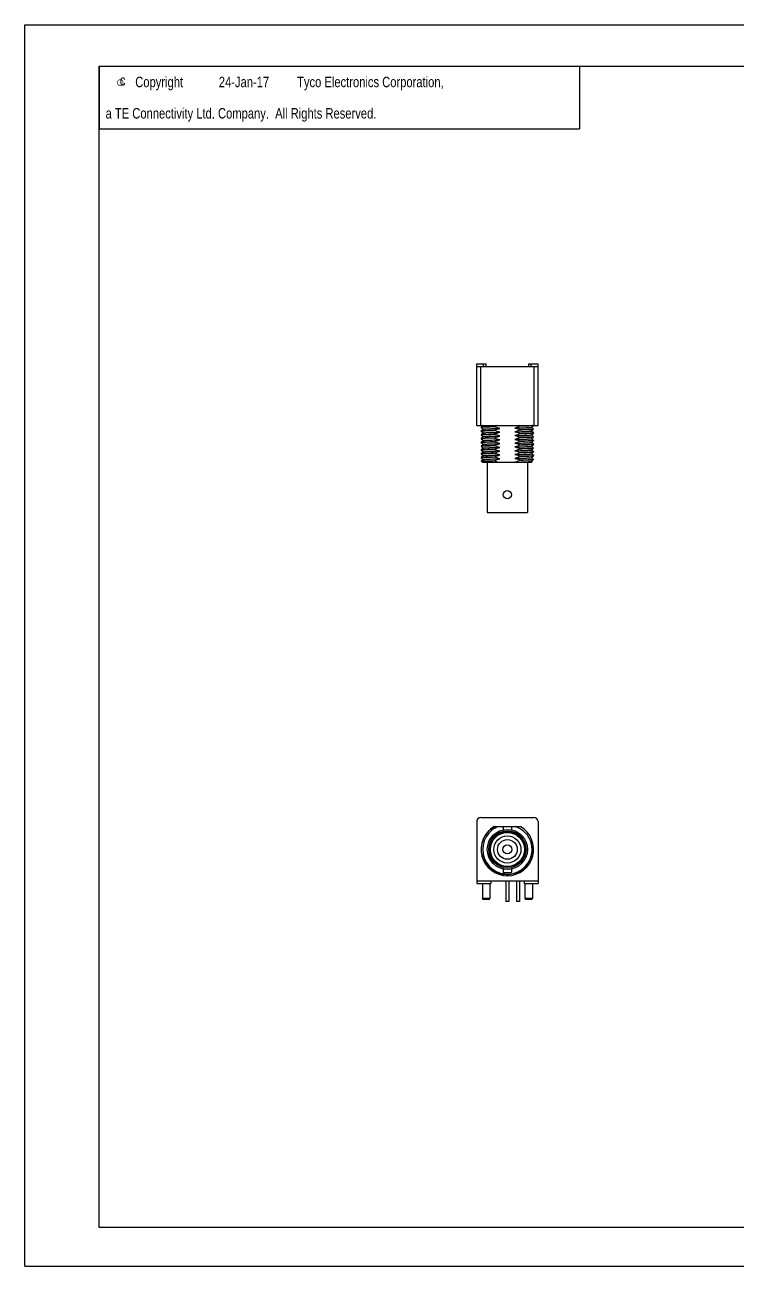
# Model space of a CAD drawing. Extents: x 0 to 420, y 0 to 297.
# Drawn here: x 0 to 170.5, y 0 to 297 of the extents above; entities that cross this region are included whole.
import ezdxf

# ---------------------------------------------------------------- set-up
doc = ezdxf.new("R2010")
doc.units = 0
doc.header["$LTSCALE"] = 23.1
doc.layers.get('0').update_dxf_attribs({"linetype": 'CONTINUOUS'})
doc.layers.add('DTM_AXIS', color=7, linetype='CONTINUOUS')
doc.styles.add('TEXTSTYLE_1', font='gdt', dxfattribs={"width": 0.8})
doc.styles.add('TEXTSTYLE_2', font='txt', dxfattribs={"width": 0.8})

msp = doc.modelspace()

# ---------------------------------------------------------------- linework, layer by layer
at = {"color": 7, "linetype": 'CONTINUOUS'}
for p, q in [((0, 0), (0, 297)), ((0, 297), (420, 297)), ((17.78, 9.23), (17.78, 287.08)), ((17.78, 287.08), (409.21, 287.08)), ((108.15, 201.11), (108.15, 215.86)), ((108.15, 215.86), (110.4, 215.86)), ((108.15, 215.26), (122.85, 215.26)), ((109.15, 201.11), (109.15, 215.26)), ((109.79, 215.26), (109.79, 215.86)), ((110.4, 215.26), (110.4, 215.86)), ((120.6, 215.26), (120.6, 215.86)), ((120.6, 215.86), (122.85, 215.86)), ((121.21, 215.26), (121.21, 215.86)), ((121.85, 215.26), (121.85, 201.11)), ((122.85, 201.11), (122.85, 215.86)), ((108.15, 201.11), (122.85, 201.11)), ((109.69, 201.11), (109.21, 200.73)), ((109.21, 200.72), (109.21, 200.73)), ((109.21, 200.7), (109.21, 200.69)), ((109.21, 200.69), (109.76, 200.26)), ((109.76, 200.26), (109.21, 199.82)), ((109.21, 199.82), (109.21, 199.82)), ((109.21, 199.79), (109.21, 199.79)), ((109.21, 199.79), (109.76, 199.35)), ((109.76, 199.36), (109.21, 198.91)), ((112.35, 200.88), (112.35, 200.85)), ((112.35, 199.97), (112.35, 199.94)), ((112.35, 199.06), (112.35, 199.04)), ((118.65, 201.03), (118.65, 201)), ((118.65, 200.12), (118.65, 200.09)), ((118.65, 199.21), (118.65, 199.19)), ((121.24, 200.71), (121.75, 201.11)), ((121.79, 200.28), (121.24, 200.71)), ((121.24, 199.8), (121.79, 200.24)), ((121.79, 199.37), (121.24, 199.81)), ((121.24, 198.89), (121.79, 199.33)), ((121.79, 200.27), (121.79, 200.28)), ((121.79, 200.25), (121.79, 200.24)), ((121.79, 199.36), (121.79, 199.37)), ((121.79, 199.34), (121.79, 199.33)), ((109.21, 198.91), (109.21, 198.91)), ((109.21, 198.88), (109.21, 198.88)), ((109.21, 198.88), (109.76, 198.44)), ((109.76, 198.45), (109.21, 198.01)), ((109.21, 198), (109.21, 198.01)), ((109.21, 197.98), (109.21, 197.97)), ((109.21, 197.97), (109.76, 197.54)), ((109.76, 197.54), (109.21, 197.1)), ((109.21, 197.1), (109.21, 197.1)), ((109.21, 197.07), (109.21, 197.07)), ((109.21, 197.07), (109.76, 196.63)), ((109.76, 196.63), (109.21, 196.19)), ((109.21, 196.19), (109.21, 196.19)), ((109.21, 196.16), (109.21, 196.16)), ((109.21, 196.16), (109.76, 195.72)), ((112.35, 198.15), (112.35, 198.13)), ((112.35, 197.25), (112.35, 197.22)), ((112.35, 196.34), (112.35, 196.31)), ((118.65, 198.31), (118.65, 198.28)), ((118.65, 197.4), (118.65, 197.37)), ((118.65, 196.49), (118.65, 196.47)), ((121.79, 198.46), (121.24, 198.9)), ((121.24, 197.99), (121.79, 198.43)), ((121.79, 197.55), (121.24, 197.99)), ((121.24, 197.08), (121.79, 197.52)), ((121.79, 196.65), (121.24, 197.08)), ((121.24, 196.17), (121.79, 196.61)), ((121.79, 195.74), (121.24, 196.18)), ((121.79, 198.46), (121.79, 198.46)), ((121.79, 198.43), (121.79, 198.43)), ((121.79, 197.55), (121.79, 197.55)), ((121.79, 197.52), (121.79, 197.52)), ((121.79, 196.64), (121.79, 196.65)), ((121.79, 196.62), (121.79, 196.61)), ((109.76, 195.73), (109.21, 195.29)), ((109.21, 195.28), (109.21, 195.29)), ((109.21, 195.26), (109.21, 195.25)), ((109.21, 195.25), (109.76, 194.81)), ((109.76, 194.82), (109.21, 194.38)), ((109.21, 194.37), (109.21, 194.38)), ((109.21, 194.35), (109.21, 194.34)), ((109.21, 194.34), (109.76, 193.91)), ((109.76, 193.91), (109.21, 193.47)), ((109.21, 193.47), (109.21, 193.47)), ((109.21, 193.44), (109.76, 193)), ((109.21, 193.44), (109.21, 193.44)), ((112.35, 195.43), (112.35, 195.41)), ((112.35, 194.53), (112.35, 194.5)), ((112.35, 193.62), (112.35, 193.59)), ((118.65, 195.58), (118.65, 195.56)), ((118.65, 194.68), (118.65, 194.65)), ((118.65, 193.77), (118.65, 193.74)), ((121.24, 195.26), (121.79, 195.71)), ((121.79, 194.83), (121.24, 195.27)), ((121.24, 194.36), (121.79, 194.8)), ((121.79, 193.93), (121.24, 194.36)), ((121.24, 193.45), (121.79, 193.89)), ((121.79, 193.02), (121.24, 193.46)), ((121.79, 195.74), (121.79, 195.74)), ((121.79, 195.71), (121.79, 195.71)), ((121.79, 194.83), (121.79, 194.83)), ((121.79, 194.8), (121.79, 194.8)), ((121.79, 193.92), (121.79, 193.93)), ((121.79, 193.9), (121.79, 193.89)), ((109.76, 193.01), (109.31, 192.64)), ((109.31, 192.64), (109.59, 192.36)), ((109.31, 192.64), (109.31, 192.64)), ((109.59, 192.36), (121.41, 192.36)), ((117.32, 192.37), (117.31, 192.37)), ((117.31, 192.37), (117.33, 192.37)), ((118.65, 192.86), (118.65, 192.84)), ((121.24, 192.54), (121.79, 192.98)), ((121.44, 192.39), (121.24, 192.55)), ((121.44, 192.39), (121.41, 192.36)), ((121.44, 192.39), (121.44, 192.39)), ((121.79, 193.01), (121.79, 193.02)), ((121.79, 192.99), (121.79, 192.98)), ((109.15, 107.36), (121.85, 107.36)), ((108.15, 106.36), (108.15, 91.56)), ((112.35, 105.16), (114.51, 105.16)), ((116.49, 105.16), (118.65, 105.16)), ((122.85, 106.36), (122.85, 91.56)), ((108.15, 92.16), (122.85, 92.16)), ((111.5, 92.16), (111.5, 91.56)), ((119.5, 92.16), (119.5, 91.56)), ((108.15, 91.56), (111.5, 91.56)), ((119.5, 91.56), (122.85, 91.56)), ((109.72, 87.76), (109.52, 87.96)), ((111.32, 87.96), (109.52, 87.96)), ((111.12, 87.76), (109.72, 87.76)), ((111.12, 87.76), (111.32, 87.96)), ((121.48, 87.96), (119.68, 87.96)), ((119.88, 87.76), (119.68, 87.96)), ((121.28, 87.76), (119.88, 87.76)), ((121.28, 87.76), (121.48, 87.96)), ((409.21, 9.23), (17.78, 9.23)), ((30.48, 9.23), (17.78, 9.23)), ((0, 0), (420, 0))]:
    msp.add_line(p, q, dxfattribs=at)
at = {"color": 2, "linetype": 'CONTINUOUS'}
for p, q in [((17.78, 287.08), (132.78, 287.08)), ((17.78, 287.08), (17.78, 272.08)), ((132.78, 287.08), (132.78, 272.08)), ((17.78, 272.08), (132.78, 272.08))]:
    msp.add_line(p, q, dxfattribs=at)
at = {"color": 7, "linetype": 'CONTINUOUS'}
for centre, radius, start, end in [((117.19, 189.34), 12.51, 109.7743, 112.764), ((114.4, 189.8), 12, 69.2424, 70.4265), ((116.66, 206.78), 12.16, 249.2466, 250.0164), ((117.57, 182.05), 13.52, 112.015, 112.7167), ((124.62, -220.06), 415.19, 91.5074, 91.64), ((117.11, 202.23), 10.61, 243.5733, 246.3184), ((115.93, 201.92), 9.9, 251.8334, 254.8233), ((115.43, 184.11), 8.46, 77.0885, 77.2242), ((109.15, 106.36), 1, 90, 180), ((121.85, 106.36), 1, 0, 90), ((115.5, 99.71), 6.29, 120.0218, 59.9782), ((115.5, 99.71), 5.91, 127.9034, 18.9761), ((116.06, 100.14), 5.96, 122.6393, 134.7203), ((115.34, 99.63), 5.88, 109.8504, 126.1607), ((115.45, 99.65), 6, 310.2349, 310.561)]:
    msp.add_arc(centre, radius, start, end, dxfattribs=at)
for points, knots in [([(109.21, 200.73), (109.21, 200.73), (109.22, 200.73), (109.23, 200.74), (109.26, 200.74), (109.3, 200.75), (109.36, 200.76), (109.46, 200.77), (109.59, 200.78), (109.74, 200.78), (109.91, 200.79), (110.18, 200.81), (110.57, 200.82), (111.1, 200.84), (111.71, 200.86), (112.13, 200.87), (112.35, 200.88)], [0, 0, 0, 0, 0.003194, 0.008271, 0.0153, 0.0243, 0.048227, 0.080011, 0.119531, 0.166646, 0.221169, 0.282877, 0.426853, 0.596229, 0.788355, 1, 1, 1, 1]), ([(112.35, 200.85), (112.13, 200.84), (111.71, 200.83), (111.11, 200.81), (110.59, 200.8), (110.2, 200.78), (109.92, 200.77), (109.75, 200.76), (109.6, 200.75), (109.48, 200.74), (109.38, 200.73), (109.3, 200.72), (109.25, 200.72), (109.22, 200.71), (109.21, 200.71), (109.21, 200.7)], [0, 0, 0, 0, 0.20986, 0.400595, 0.56905, 0.712644, 0.77438, 0.829081, 0.876531, 0.916543, 0.948977, 0.97371, 0.990686, 0.996282, 1, 1, 1, 1]), ([(109.21, 200.7), (109.21, 200.7), (109.21, 200.7), (109.21, 200.7), (109.21, 200.7)], [0, 0, 0, 0, 0.323479, 1, 1, 1, 1]), ([(109.21, 199.82), (109.21, 199.82), (109.22, 199.83), (109.23, 199.83), (109.26, 199.84), (109.3, 199.84), (109.36, 199.85), (109.46, 199.86), (109.59, 199.87), (109.74, 199.88), (109.91, 199.89), (110.18, 199.9), (110.57, 199.91), (111.1, 199.93), (111.71, 199.95), (112.13, 199.96), (112.35, 199.97)], [0, 0, 0, 0, 0.003194, 0.008271, 0.0153, 0.0243, 0.048227, 0.080011, 0.119531, 0.166646, 0.221169, 0.282877, 0.426853, 0.596229, 0.788355, 1, 1, 1, 1]), ([(112.35, 199.94), (112.13, 199.94), (111.71, 199.93), (111.11, 199.91), (110.59, 199.89), (110.2, 199.87), (109.92, 199.86), (109.75, 199.85), (109.6, 199.84), (109.48, 199.83), (109.38, 199.83), (109.3, 199.82), (109.25, 199.81), (109.22, 199.8), (109.21, 199.8), (109.21, 199.8)], [0, 0, 0, 0, 0.20986, 0.400595, 0.56905, 0.712644, 0.77438, 0.829081, 0.876532, 0.916543, 0.948977, 0.97371, 0.990686, 0.996282, 1, 1, 1, 1]), ([(109.21, 199.8), (109.21, 199.8), (109.21, 199.8), (109.21, 199.79), (109.21, 199.79)], [0, 0, 0, 0, 0.323477, 1, 1, 1, 1]), ([(109.21, 198.91), (109.21, 198.92), (109.22, 198.92), (109.23, 198.92), (109.26, 198.93), (109.3, 198.94), (109.36, 198.94), (109.46, 198.95), (109.59, 198.96), (109.74, 198.97), (109.91, 198.98), (110.18, 198.99), (110.57, 199.01), (111.1, 199.03), (111.71, 199.04), (112.13, 199.06), (112.35, 199.06)], [0, 0, 0, 0, 0.003194, 0.008271, 0.0153, 0.0243, 0.048227, 0.080011, 0.119531, 0.166646, 0.221169, 0.282877, 0.426853, 0.596229, 0.788355, 1, 1, 1, 1]), ([(109.76, 200.26), (109.76, 200.27), (109.78, 200.27), (109.79, 200.27), (109.82, 200.28), (109.88, 200.29), (109.96, 200.3), (110.09, 200.31), (110.25, 200.32), (110.44, 200.33), (110.66, 200.34), (110.91, 200.35), (111.18, 200.36), (111.6, 200.38), (112.17, 200.4), (112.91, 200.42), (113.43, 200.43), (113.69, 200.44)], [0, 0, 0, 0, 0.003137, 0.008251, 0.01541, 0.024631, 0.049246, 0.081993, 0.122706, 0.17115, 0.227056, 0.290094, 0.359909, 0.436092, 0.60577, 0.795202, 1, 1, 1, 1]), ([(109.76, 199.36), (109.76, 199.36), (109.78, 199.36), (109.79, 199.37), (109.82, 199.37), (109.88, 199.38), (109.96, 199.39), (110.09, 199.4), (110.25, 199.41), (110.44, 199.42), (110.66, 199.43), (110.91, 199.44), (111.18, 199.46), (111.6, 199.47), (112.17, 199.49), (112.91, 199.51), (113.43, 199.52), (113.69, 199.53)], [0, 0, 0, 0, 0.003137, 0.008251, 0.01541, 0.024631, 0.049246, 0.081993, 0.122706, 0.17115, 0.227055, 0.290094, 0.359909, 0.436092, 0.60577, 0.795202, 1, 1, 1, 1]), ([(110.19, 198.97), (110.5, 198.98), (111.23, 199.01), (111.95, 199.03), (112.35, 199.04)], [0, 0, 0, 0, 0.442062, 1, 1, 1, 1]), ([(117.31, 200.53), (117.57, 200.54), (118.09, 200.55), (118.83, 200.57), (119.4, 200.59), (119.82, 200.61), (120.09, 200.62), (120.34, 200.63), (120.56, 200.64), (120.75, 200.65), (120.91, 200.66), (121.04, 200.67), (121.12, 200.68), (121.18, 200.69), (121.21, 200.7), (121.22, 200.7), (121.24, 200.7), (121.24, 200.71)], [0, 0, 0, 0, 0.204797, 0.394231, 0.563908, 0.640091, 0.709906, 0.772945, 0.82885, 0.877294, 0.918007, 0.950754, 0.975369, 0.984591, 0.991749, 0.996862, 1, 1, 1, 1]), ([(117.31, 199.62), (117.57, 199.63), (118.09, 199.65), (118.83, 199.67), (119.4, 199.69), (119.82, 199.7), (120.09, 199.71), (120.34, 199.72), (120.56, 199.73), (120.75, 199.74), (120.91, 199.75), (121.04, 199.77), (121.12, 199.78), (121.18, 199.78), (121.21, 199.79), (121.22, 199.79), (121.24, 199.8), (121.24, 199.8)], [0, 0, 0, 0, 0.204798, 0.39423, 0.563908, 0.640091, 0.709906, 0.772944, 0.82885, 0.877294, 0.918007, 0.950754, 0.975369, 0.98459, 0.991749, 0.996863, 1, 1, 1, 1]), ([(118.65, 201.03), (119.13, 201.04), (119.81, 201.06), (120.65, 201.09), (121, 201.1), (121.16, 201.11)], [0, 0, 0, 0, 0.579865, 0.812547, 1, 1, 1, 1]), ([(121.55, 201.11), (121.49, 201.11), (121.34, 201.1), (120.98, 201.08), (120.4, 201.05), (119.58, 201.03), (118.98, 201.01), (118.65, 201)], [0, 0, 0, 0, 0.066894, 0.152347, 0.375614, 0.661658, 1, 1, 1, 1]), ([(118.65, 200.12), (118.87, 200.13), (119.29, 200.14), (119.89, 200.16), (120.41, 200.17), (120.8, 200.19), (121.08, 200.2), (121.25, 200.21), (121.4, 200.22), (121.52, 200.23), (121.62, 200.24), (121.7, 200.25), (121.75, 200.25), (121.78, 200.26), (121.79, 200.26), (121.79, 200.27)], [0, 0, 0, 0, 0.20986, 0.400595, 0.569051, 0.712645, 0.774381, 0.829082, 0.876532, 0.916544, 0.948978, 0.97371, 0.990686, 0.996282, 1, 1, 1, 1]), ([(121.79, 200.24), (121.79, 200.24), (121.78, 200.24), (121.77, 200.23), (121.74, 200.23), (121.7, 200.22), (121.64, 200.21), (121.54, 200.2), (121.41, 200.19), (121.26, 200.19), (121.09, 200.18), (120.82, 200.16), (120.43, 200.15), (119.9, 200.13), (119.29, 200.11), (118.87, 200.1), (118.65, 200.09)], [0, 0, 0, 0, 0.003194, 0.008271, 0.0153, 0.0243, 0.048227, 0.080011, 0.119531, 0.166646, 0.221169, 0.282877, 0.426853, 0.596229, 0.788355, 1, 1, 1, 1]), ([(118.65, 199.21), (118.87, 199.22), (119.29, 199.23), (119.89, 199.25), (120.41, 199.27), (120.8, 199.28), (121.08, 199.29), (121.25, 199.3), (121.4, 199.31), (121.52, 199.32), (121.62, 199.33), (121.7, 199.34), (121.75, 199.35), (121.78, 199.35), (121.79, 199.36), (121.79, 199.36)], [0, 0, 0, 0, 0.20986, 0.400594, 0.569049, 0.712643, 0.774379, 0.82908, 0.876531, 0.916542, 0.948977, 0.97371, 0.990685, 0.996282, 1, 1, 1, 1]), ([(121.79, 199.33), (121.79, 199.33), (121.78, 199.33), (121.77, 199.32), (121.74, 199.32), (121.7, 199.31), (121.64, 199.31), (121.54, 199.3), (121.41, 199.29), (121.26, 199.28), (121.09, 199.27), (120.82, 199.26), (120.43, 199.24), (119.9, 199.22), (119.29, 199.2), (118.87, 199.19), (118.65, 199.19)], [0, 0, 0, 0, 0.003194, 0.008271, 0.0153, 0.0243, 0.048227, 0.080011, 0.119531, 0.166646, 0.221169, 0.282877, 0.426853, 0.596229, 0.788355, 1, 1, 1, 1]), ([(121.79, 200.27), (121.79, 200.27), (121.79, 200.27), (121.79, 200.27), (121.79, 200.27)], [0, 0, 0, 0, 0.323473, 1, 1, 1, 1]), ([(121.79, 199.36), (121.79, 199.36), (121.79, 199.36), (121.79, 199.36), (121.79, 199.36)], [0, 0, 0, 0, 0.323484, 1, 1, 1, 1]), ([(109.22, 198.89), (109.21, 198.89), (109.21, 198.89), (109.21, 198.89), (109.21, 198.88)], [0, 0, 0, 0, 0.640691, 1, 1, 1, 1]), ([(112.35, 198.13), (112.13, 198.12), (111.71, 198.11), (111.11, 198.09), (110.59, 198.08), (110.2, 198.06), (109.92, 198.05), (109.75, 198.04), (109.6, 198.03), (109.48, 198.02), (109.38, 198.01), (109.3, 198), (109.25, 198), (109.22, 197.99), (109.21, 197.99), (109.21, 197.98)], [0, 0, 0, 0, 0.20986, 0.400595, 0.56905, 0.712644, 0.77438, 0.829081, 0.876532, 0.916543, 0.948977, 0.97371, 0.990686, 0.996282, 1, 1, 1, 1]), ([(109.21, 198.01), (109.21, 198.01), (109.22, 198.01), (109.24, 198.02), (109.26, 198.02), (109.31, 198.03), (109.38, 198.04), (109.49, 198.05), (109.63, 198.06), (109.79, 198.07), (109.98, 198.08), (110.11, 198.08), (110.19, 198.08)], [0, 0, 0, 0, 0.010959, 0.028657, 0.053328, 0.08503, 0.169522, 0.281957, 0.421887, 0.588787, 0.781846, 1, 1, 1, 1]), ([(109.21, 197.98), (109.21, 197.98), (109.21, 197.98), (109.21, 197.98), (109.21, 197.98)], [0, 0, 0, 0, 0.323476, 1, 1, 1, 1]), ([(109.21, 197.1), (109.21, 197.1), (109.22, 197.11), (109.23, 197.11), (109.26, 197.11), (109.3, 197.12), (109.36, 197.13), (109.46, 197.14), (109.59, 197.15), (109.74, 197.16), (109.91, 197.16), (110.18, 197.18), (110.57, 197.19), (111.1, 197.21), (111.71, 197.23), (112.13, 197.24), (112.35, 197.25)], [0, 0, 0, 0, 0.003194, 0.008271, 0.0153, 0.0243, 0.048227, 0.080011, 0.119531, 0.166646, 0.221169, 0.282877, 0.426853, 0.596229, 0.788355, 1, 1, 1, 1]), ([(112.35, 197.22), (112.13, 197.22), (111.71, 197.2), (111.11, 197.19), (110.59, 197.17), (110.2, 197.15), (109.92, 197.14), (109.75, 197.13), (109.6, 197.12), (109.48, 197.11), (109.38, 197.1), (109.3, 197.1), (109.25, 197.09), (109.22, 197.08), (109.21, 197.08), (109.21, 197.08)], [0, 0, 0, 0, 0.20986, 0.400594, 0.569049, 0.712643, 0.774379, 0.82908, 0.87653, 0.916542, 0.948976, 0.97371, 0.990685, 0.996282, 1, 1, 1, 1]), ([(109.21, 197.08), (109.21, 197.08), (109.21, 197.07), (109.21, 197.07), (109.21, 197.07)], [0, 0, 0, 0, 0.323484, 1, 1, 1, 1]), ([(109.21, 196.19), (109.21, 196.2), (109.22, 196.2), (109.23, 196.2), (109.26, 196.21), (109.3, 196.21), (109.36, 196.22), (109.46, 196.23), (109.59, 196.24), (109.74, 196.25), (109.91, 196.26), (110.18, 196.27), (110.57, 196.29), (111.1, 196.3), (111.71, 196.32), (112.13, 196.33), (112.35, 196.34)], [0, 0, 0, 0, 0.003194, 0.008271, 0.0153, 0.0243, 0.048227, 0.080011, 0.119531, 0.166646, 0.221169, 0.282877, 0.426853, 0.596229, 0.788355, 1, 1, 1, 1]), ([(112.35, 196.31), (112.13, 196.31), (111.71, 196.3), (111.11, 196.28), (110.59, 196.26), (110.2, 196.25), (109.92, 196.23), (109.75, 196.22), (109.6, 196.22), (109.48, 196.21), (109.38, 196.2), (109.3, 196.19), (109.25, 196.18), (109.22, 196.17), (109.21, 196.17), (109.21, 196.17)], [0, 0, 0, 0, 0.20986, 0.400595, 0.56905, 0.712644, 0.77438, 0.829081, 0.876531, 0.916543, 0.948977, 0.97371, 0.990686, 0.996282, 1, 1, 1, 1]), ([(109.21, 196.17), (109.21, 196.17), (109.21, 196.17), (109.21, 196.16), (109.21, 196.16)], [0, 0, 0, 0, 0.323479, 1, 1, 1, 1]), ([(110.19, 198.97), (110.06, 198.96), (109.88, 198.95), (109.65, 198.94), (109.52, 198.93), (109.4, 198.92), (109.32, 198.91), (109.26, 198.9), (109.23, 198.9), (109.22, 198.89)], [0, 0, 0, 0, 0.396074, 0.559069, 0.69765, 0.811348, 0.899749, 0.962619, 1, 1, 1, 1]), ([(109.76, 198.45), (109.76, 198.45), (109.77, 198.45), (109.79, 198.46), (109.81, 198.46), (109.85, 198.47), (109.92, 198.48), (110.02, 198.49), (110.15, 198.5), (110.29, 198.51), (110.47, 198.52), (110.59, 198.52), (110.65, 198.53)], [0, 0, 0, 0, 0.011623, 0.029859, 0.054978, 0.087044, 0.171999, 0.284548, 0.424273, 0.590635, 0.782891, 1, 1, 1, 1]), ([(109.76, 197.54), (109.76, 197.54), (109.78, 197.55), (109.79, 197.55), (109.82, 197.56), (109.88, 197.57), (109.96, 197.58), (110.09, 197.59), (110.25, 197.6), (110.44, 197.61), (110.66, 197.62), (110.91, 197.63), (111.18, 197.64), (111.6, 197.66), (112.17, 197.67), (112.91, 197.7), (113.43, 197.71), (113.69, 197.72)], [0, 0, 0, 0, 0.003137, 0.00825, 0.015408, 0.024631, 0.049245, 0.081993, 0.122705, 0.171149, 0.227055, 0.290094, 0.359909, 0.436092, 0.605769, 0.795203, 1, 1, 1, 1]), ([(109.76, 196.63), (109.76, 196.64), (109.78, 196.64), (109.79, 196.65), (109.82, 196.65), (109.88, 196.66), (109.96, 196.67), (110.09, 196.68), (110.25, 196.69), (110.44, 196.7), (110.66, 196.71), (110.91, 196.72), (111.18, 196.73), (111.6, 196.75), (112.17, 196.77), (112.91, 196.79), (113.43, 196.8), (113.69, 196.81)], [0, 0, 0, 0, 0.003137, 0.00825, 0.015408, 0.024631, 0.049245, 0.081993, 0.122705, 0.171149, 0.227055, 0.290094, 0.359909, 0.436092, 0.605769, 0.795203, 1, 1, 1, 1]), ([(112.35, 198.15), (111.95, 198.14), (111.23, 198.12), (110.5, 198.1), (110.19, 198.08)], [0, 0, 0, 0, 0.557938, 1, 1, 1, 1]), ([(110.65, 198.53), (110.85, 198.53), (111.29, 198.55), (112.3, 198.59), (113.12, 198.61), (113.69, 198.62)], [0, 0, 0, 0, 0.195841, 0.432562, 1, 1, 1, 1]), ([(117.31, 198.72), (117.57, 198.72), (118.09, 198.74), (118.83, 198.76), (119.4, 198.78), (119.82, 198.79), (120.09, 198.8), (120.34, 198.82), (120.56, 198.83), (120.75, 198.84), (120.91, 198.85), (121.04, 198.86), (121.12, 198.87), (121.18, 198.88), (121.21, 198.88), (121.22, 198.89), (121.24, 198.89), (121.24, 198.89)], [0, 0, 0, 0, 0.204798, 0.39423, 0.563908, 0.640091, 0.709906, 0.772945, 0.82885, 0.877294, 0.918007, 0.950754, 0.975369, 0.98459, 0.991749, 0.996863, 1, 1, 1, 1]), ([(117.31, 197.81), (117.57, 197.82), (118.09, 197.83), (118.83, 197.85), (119.4, 197.87), (119.82, 197.89), (120.09, 197.9), (120.34, 197.91), (120.56, 197.92), (120.75, 197.93), (120.91, 197.94), (121.04, 197.95), (121.12, 197.96), (121.18, 197.97), (121.21, 197.97), (121.22, 197.98), (121.24, 197.98), (121.24, 197.99)], [0, 0, 0, 0, 0.204797, 0.394231, 0.563908, 0.640091, 0.709906, 0.772945, 0.82885, 0.877294, 0.918007, 0.950754, 0.975369, 0.984591, 0.991749, 0.996862, 1, 1, 1, 1]), ([(117.31, 196.9), (117.57, 196.91), (118.09, 196.92), (118.83, 196.95), (119.4, 196.96), (119.82, 196.98), (120.09, 196.99), (120.34, 197), (120.56, 197.01), (120.75, 197.02), (120.91, 197.03), (121.04, 197.04), (121.12, 197.05), (121.18, 197.06), (121.21, 197.07), (121.22, 197.07), (121.24, 197.08), (121.24, 197.08)], [0, 0, 0, 0, 0.204797, 0.394231, 0.563908, 0.640091, 0.709906, 0.772945, 0.828851, 0.877295, 0.918007, 0.950755, 0.975369, 0.984592, 0.99175, 0.996863, 1, 1, 1, 1]), ([(117.31, 196), (117.57, 196), (118.09, 196.02), (118.83, 196.04), (119.4, 196.06), (119.82, 196.07), (120.09, 196.08), (120.34, 196.09), (120.56, 196.1), (120.75, 196.12), (120.91, 196.13), (121.04, 196.14), (121.12, 196.15), (121.18, 196.15), (121.21, 196.16), (121.22, 196.16), (121.24, 196.17), (121.24, 196.17)], [0, 0, 0, 0, 0.204797, 0.394231, 0.563908, 0.640091, 0.709906, 0.772945, 0.828851, 0.877295, 0.918007, 0.950755, 0.975369, 0.984592, 0.99175, 0.996863, 1, 1, 1, 1]), ([(118.65, 198.31), (118.87, 198.31), (119.29, 198.32), (119.89, 198.34), (120.41, 198.36), (120.8, 198.37), (121.08, 198.39), (121.25, 198.4), (121.4, 198.4), (121.52, 198.41), (121.62, 198.42), (121.7, 198.43), (121.75, 198.44), (121.78, 198.45), (121.79, 198.45), (121.79, 198.45)], [0, 0, 0, 0, 0.20986, 0.400595, 0.56905, 0.712644, 0.77438, 0.829081, 0.876532, 0.916543, 0.948977, 0.97371, 0.990686, 0.996282, 1, 1, 1, 1]), ([(121.79, 198.43), (121.79, 198.43), (121.78, 198.42), (121.77, 198.42), (121.74, 198.41), (121.7, 198.41), (121.64, 198.4), (121.54, 198.39), (121.41, 198.38), (121.26, 198.37), (121.09, 198.36), (120.82, 198.35), (120.43, 198.33), (119.9, 198.32), (119.29, 198.3), (118.87, 198.29), (118.65, 198.28)], [0, 0, 0, 0, 0.003195, 0.008271, 0.0153, 0.0243, 0.048227, 0.080011, 0.119531, 0.166647, 0.221168, 0.282877, 0.426853, 0.596228, 0.788356, 1, 1, 1, 1]), ([(118.65, 197.4), (118.87, 197.4), (119.29, 197.42), (119.89, 197.43), (120.42, 197.45), (120.81, 197.47), (121.08, 197.48), (121.25, 197.49), (121.4, 197.5), (121.53, 197.51), (121.63, 197.52), (121.7, 197.52), (121.75, 197.53), (121.78, 197.54), (121.79, 197.54), (121.79, 197.54)], [0, 0, 0, 0, 0.210451, 0.401649, 0.57041, 0.714131, 0.775858, 0.8305, 0.87784, 0.917689, 0.949907, 0.974374, 0.991034, 0.996457, 1, 1, 1, 1]), ([(121.79, 197.52), (121.79, 197.52), (121.78, 197.51), (121.77, 197.51), (121.74, 197.51), (121.7, 197.5), (121.64, 197.49), (121.54, 197.48), (121.41, 197.47), (121.26, 197.46), (121.09, 197.46), (120.82, 197.44), (120.43, 197.43), (119.9, 197.41), (119.29, 197.39), (118.87, 197.38), (118.65, 197.37)], [0, 0, 0, 0, 0.003194, 0.008271, 0.0153, 0.0243, 0.048227, 0.080011, 0.119531, 0.166646, 0.221169, 0.282877, 0.426853, 0.596229, 0.788355, 1, 1, 1, 1]), ([(118.65, 196.49), (118.87, 196.5), (119.29, 196.51), (119.89, 196.53), (120.41, 196.54), (120.8, 196.56), (121.08, 196.57), (121.25, 196.58), (121.4, 196.59), (121.52, 196.6), (121.62, 196.61), (121.7, 196.62), (121.75, 196.62), (121.78, 196.63), (121.79, 196.63), (121.79, 196.64)], [0, 0, 0, 0, 0.20986, 0.400595, 0.56905, 0.712644, 0.77438, 0.829081, 0.876532, 0.916543, 0.948977, 0.97371, 0.990686, 0.996282, 1, 1, 1, 1]), ([(121.79, 196.61), (121.79, 196.61), (121.78, 196.61), (121.77, 196.6), (121.74, 196.6), (121.7, 196.59), (121.64, 196.58), (121.54, 196.58), (121.41, 196.57), (121.26, 196.56), (121.09, 196.55), (120.82, 196.54), (120.43, 196.52), (119.9, 196.5), (119.29, 196.48), (118.87, 196.47), (118.65, 196.47)], [0, 0, 0, 0, 0.003194, 0.008271, 0.0153, 0.0243, 0.048227, 0.080011, 0.119531, 0.166646, 0.221169, 0.282877, 0.426853, 0.596229, 0.788355, 1, 1, 1, 1]), ([(121.79, 198.45), (121.79, 198.45), (121.79, 198.45), (121.79, 198.46), (121.79, 198.46)], [0, 0, 0, 0, 0.323478, 1, 1, 1, 1]), ([(121.79, 197.55), (121.79, 197.55), (121.79, 197.55), (121.79, 197.55), (121.79, 197.55)], [0, 0, 0, 0, 0.314459, 1, 1, 1, 1]), ([(121.79, 196.64), (121.79, 196.64), (121.79, 196.64), (121.79, 196.64), (121.79, 196.64)], [0, 0, 0, 0, 0.323477, 1, 1, 1, 1]), ([(109.21, 195.29), (109.21, 195.29), (109.22, 195.29), (109.23, 195.3), (109.26, 195.3), (109.3, 195.31), (109.36, 195.31), (109.46, 195.32), (109.59, 195.33), (109.74, 195.34), (109.91, 195.35), (110.18, 195.36), (110.57, 195.38), (111.1, 195.4), (111.71, 195.42), (112.13, 195.43), (112.35, 195.43)], [0, 0, 0, 0, 0.003194, 0.008271, 0.0153, 0.0243, 0.048227, 0.080011, 0.119531, 0.166646, 0.221169, 0.282877, 0.426853, 0.596229, 0.788355, 1, 1, 1, 1]), ([(112.35, 195.41), (112.13, 195.4), (111.71, 195.39), (111.11, 195.37), (110.59, 195.35), (110.2, 195.34), (109.92, 195.33), (109.75, 195.32), (109.6, 195.31), (109.48, 195.3), (109.38, 195.29), (109.3, 195.28), (109.25, 195.27), (109.22, 195.27), (109.21, 195.26), (109.21, 195.26)], [0, 0, 0, 0, 0.20986, 0.400594, 0.569049, 0.712643, 0.774379, 0.82908, 0.876531, 0.916543, 0.948977, 0.97371, 0.990685, 0.996282, 1, 1, 1, 1]), ([(109.21, 195.26), (109.21, 195.26), (109.21, 195.26), (109.21, 195.26), (109.21, 195.26)], [0, 0, 0, 0, 0.323484, 1, 1, 1, 1]), ([(109.21, 194.38), (109.21, 194.38), (109.22, 194.38), (109.23, 194.39), (109.26, 194.39), (109.3, 194.4), (109.36, 194.41), (109.46, 194.42), (109.59, 194.43), (109.74, 194.43), (109.91, 194.44), (110.18, 194.46), (110.57, 194.47), (111.1, 194.49), (111.71, 194.51), (112.13, 194.52), (112.35, 194.53)], [0, 0, 0, 0, 0.003194, 0.008271, 0.0153, 0.0243, 0.048227, 0.080011, 0.119531, 0.166646, 0.221168, 0.282876, 0.426853, 0.596229, 0.788355, 1, 1, 1, 1]), ([(112.35, 194.5), (112.13, 194.49), (111.71, 194.48), (111.11, 194.46), (110.59, 194.45), (110.2, 194.43), (109.92, 194.42), (109.75, 194.41), (109.6, 194.4), (109.48, 194.39), (109.38, 194.38), (109.3, 194.37), (109.25, 194.37), (109.22, 194.36), (109.21, 194.36), (109.21, 194.35)], [0, 0, 0, 0, 0.209861, 0.400596, 0.569051, 0.712645, 0.774381, 0.829082, 0.876532, 0.916544, 0.948978, 0.973711, 0.990686, 0.996282, 1, 1, 1, 1]), ([(109.21, 194.35), (109.21, 194.35), (109.21, 194.35), (109.21, 194.35), (109.21, 194.35)], [0, 0, 0, 0, 0.323472, 1, 1, 1, 1]), ([(109.21, 193.47), (109.21, 193.47), (109.22, 193.48), (109.23, 193.48), (109.26, 193.49), (109.3, 193.49), (109.36, 193.5), (109.46, 193.51), (109.59, 193.52), (109.74, 193.53), (109.91, 193.54), (110.18, 193.55), (110.57, 193.56), (111.1, 193.58), (111.71, 193.6), (112.13, 193.61), (112.35, 193.62)], [0, 0, 0, 0, 0.003194, 0.008271, 0.0153, 0.0243, 0.048227, 0.080011, 0.119531, 0.166646, 0.221169, 0.282877, 0.426853, 0.596229, 0.788355, 1, 1, 1, 1]), ([(112.35, 193.59), (112.13, 193.59), (111.71, 193.58), (111.11, 193.56), (110.59, 193.54), (110.2, 193.52), (109.92, 193.51), (109.75, 193.5), (109.6, 193.49), (109.48, 193.48), (109.38, 193.48), (109.3, 193.47), (109.25, 193.46), (109.22, 193.45), (109.21, 193.45), (109.21, 193.45)], [0, 0, 0, 0, 0.20986, 0.400595, 0.56905, 0.712644, 0.77438, 0.829081, 0.876531, 0.916543, 0.948977, 0.97371, 0.990686, 0.996282, 1, 1, 1, 1]), ([(109.21, 193.45), (109.21, 193.45), (109.21, 193.45), (109.21, 193.44), (109.21, 193.44)], [0, 0, 0, 0, 0.323479, 1, 1, 1, 1]), ([(109.76, 195.73), (109.76, 195.73), (109.78, 195.73), (109.79, 195.74), (109.82, 195.74), (109.88, 195.75), (109.96, 195.76), (110.09, 195.77), (110.25, 195.78), (110.44, 195.79), (110.66, 195.8), (110.91, 195.82), (111.18, 195.83), (111.6, 195.84), (112.17, 195.86), (112.91, 195.88), (113.43, 195.9), (113.69, 195.9)], [0, 0, 0, 0, 0.003137, 0.00825, 0.015408, 0.024631, 0.049245, 0.081993, 0.122705, 0.171149, 0.227055, 0.290094, 0.359909, 0.436092, 0.605769, 0.795203, 1, 1, 1, 1]), ([(109.76, 194.82), (109.76, 194.82), (109.77, 194.83), (109.79, 194.83), (109.81, 194.83), (109.85, 194.84), (109.91, 194.85), (110.01, 194.86), (110.13, 194.87), (110.27, 194.88), (110.43, 194.89), (110.69, 194.9), (111.06, 194.91), (111.56, 194.93), (112.13, 194.95), (112.53, 194.96), (112.73, 194.97)], [0, 0, 0, 0, 0.003369, 0.008607, 0.01579, 0.02494, 0.049155, 0.081197, 0.120959, 0.168282, 0.222972, 0.284808, 0.428855, 0.598006, 0.789475, 1, 1, 1, 1]), ([(109.76, 193.91), (109.76, 193.92), (109.78, 193.92), (109.79, 193.92), (109.82, 193.93), (109.88, 193.94), (109.96, 193.95), (110.09, 193.96), (110.25, 193.97), (110.44, 193.98), (110.66, 193.99), (110.91, 194), (111.18, 194.01), (111.6, 194.03), (112.17, 194.05), (112.91, 194.07), (113.43, 194.08), (113.69, 194.09)], [0, 0, 0, 0, 0.003137, 0.008251, 0.01541, 0.024631, 0.049246, 0.081993, 0.122706, 0.17115, 0.227056, 0.290094, 0.359909, 0.436092, 0.60577, 0.795202, 1, 1, 1, 1]), ([(109.76, 193.01), (109.76, 193.01), (109.78, 193.01), (109.79, 193.02), (109.82, 193.02), (109.88, 193.03), (109.96, 193.04), (110.09, 193.05), (110.25, 193.06), (110.44, 193.07), (110.66, 193.08), (110.91, 193.09), (111.18, 193.11), (111.6, 193.12), (112.17, 193.14), (112.91, 193.16), (113.43, 193.17), (113.69, 193.18)], [0, 0, 0, 0, 0.003137, 0.008251, 0.01541, 0.024631, 0.049246, 0.081993, 0.122706, 0.17115, 0.227056, 0.290094, 0.359909, 0.436092, 0.60577, 0.795202, 1, 1, 1, 1]), ([(117.31, 195.09), (117.57, 195.1), (118.09, 195.11), (118.83, 195.13), (119.4, 195.15), (119.82, 195.16), (120.09, 195.18), (120.34, 195.19), (120.56, 195.2), (120.75, 195.21), (120.91, 195.22), (121.04, 195.23), (121.12, 195.24), (121.18, 195.25), (121.21, 195.25), (121.22, 195.26), (121.24, 195.26), (121.24, 195.26)], [0, 0, 0, 0, 0.204797, 0.394231, 0.563908, 0.640091, 0.709906, 0.772945, 0.828851, 0.877295, 0.918007, 0.950755, 0.975369, 0.984592, 0.99175, 0.996863, 1, 1, 1, 1]), ([(117.31, 194.18), (117.57, 194.19), (118.09, 194.2), (118.83, 194.22), (119.4, 194.24), (119.82, 194.26), (120.09, 194.27), (120.34, 194.28), (120.56, 194.29), (120.75, 194.3), (120.91, 194.31), (121.04, 194.32), (121.12, 194.33), (121.18, 194.34), (121.21, 194.35), (121.22, 194.35), (121.24, 194.35), (121.24, 194.36)], [0, 0, 0, 0, 0.204799, 0.39423, 0.563908, 0.640091, 0.709906, 0.772945, 0.82885, 0.877294, 0.918007, 0.950754, 0.975369, 0.98459, 0.991749, 0.996863, 1, 1, 1, 1]), ([(117.31, 193.27), (117.57, 193.28), (118.09, 193.3), (118.83, 193.32), (119.4, 193.34), (119.82, 193.35), (120.09, 193.36), (120.34, 193.37), (120.56, 193.38), (120.75, 193.39), (120.91, 193.4), (121.04, 193.42), (121.12, 193.43), (121.18, 193.43), (121.21, 193.44), (121.22, 193.44), (121.24, 193.45), (121.24, 193.45)], [0, 0, 0, 0, 0.204798, 0.39423, 0.563908, 0.640091, 0.709906, 0.772944, 0.82885, 0.877294, 0.918007, 0.950754, 0.975369, 0.98459, 0.991749, 0.996863, 1, 1, 1, 1]), ([(118.65, 195.58), (118.87, 195.59), (119.29, 195.6), (119.89, 195.62), (120.41, 195.64), (120.8, 195.65), (121.08, 195.67), (121.25, 195.67), (121.4, 195.68), (121.52, 195.69), (121.62, 195.7), (121.7, 195.71), (121.75, 195.72), (121.78, 195.72), (121.79, 195.73), (121.79, 195.73)], [0, 0, 0, 0, 0.20986, 0.400595, 0.56905, 0.712644, 0.77438, 0.829081, 0.876531, 0.916543, 0.948977, 0.97371, 0.990686, 0.996282, 1, 1, 1, 1]), ([(121.79, 195.71), (121.79, 195.7), (121.78, 195.7), (121.77, 195.7), (121.74, 195.69), (121.7, 195.68), (121.64, 195.68), (121.54, 195.67), (121.41, 195.66), (121.26, 195.65), (121.09, 195.64), (120.82, 195.63), (120.43, 195.61), (119.9, 195.59), (119.29, 195.58), (118.87, 195.56), (118.65, 195.56)], [0, 0, 0, 0, 0.003194, 0.008271, 0.0153, 0.0243, 0.048227, 0.080011, 0.119531, 0.166646, 0.221168, 0.282877, 0.426853, 0.596229, 0.788355, 1, 1, 1, 1]), ([(118.65, 194.68), (118.87, 194.68), (119.29, 194.69), (119.89, 194.71), (120.41, 194.73), (120.8, 194.75), (121.08, 194.76), (121.25, 194.77), (121.4, 194.78), (121.52, 194.79), (121.62, 194.79), (121.7, 194.8), (121.75, 194.81), (121.78, 194.82), (121.79, 194.82), (121.79, 194.82)], [0, 0, 0, 0, 0.20986, 0.400595, 0.569051, 0.712644, 0.77438, 0.829081, 0.876532, 0.916544, 0.948978, 0.97371, 0.990686, 0.996282, 1, 1, 1, 1]), ([(121.79, 194.8), (121.79, 194.8), (121.78, 194.79), (121.77, 194.79), (121.74, 194.78), (121.7, 194.78), (121.64, 194.77), (121.54, 194.76), (121.41, 194.75), (121.26, 194.74), (121.09, 194.73), (120.82, 194.72), (120.43, 194.71), (119.9, 194.69), (119.29, 194.67), (118.87, 194.66), (118.65, 194.65)], [0, 0, 0, 0, 0.003194, 0.008271, 0.0153, 0.0243, 0.048227, 0.080011, 0.119531, 0.166646, 0.221169, 0.282877, 0.426853, 0.596229, 0.788355, 1, 1, 1, 1]), ([(118.65, 193.77), (118.87, 193.78), (119.29, 193.79), (119.89, 193.81), (120.41, 193.82), (120.8, 193.84), (121.08, 193.85), (121.25, 193.86), (121.4, 193.87), (121.52, 193.88), (121.62, 193.89), (121.7, 193.9), (121.75, 193.9), (121.78, 193.91), (121.79, 193.91), (121.79, 193.92)], [0, 0, 0, 0, 0.209859, 0.400593, 0.569048, 0.712642, 0.774378, 0.829079, 0.87653, 0.916542, 0.948976, 0.973709, 0.990685, 0.996282, 1, 1, 1, 1]), ([(121.79, 193.89), (121.79, 193.89), (121.78, 193.89), (121.77, 193.88), (121.74, 193.88), (121.7, 193.87), (121.64, 193.86), (121.54, 193.85), (121.41, 193.84), (121.26, 193.84), (121.09, 193.83), (120.82, 193.81), (120.43, 193.8), (119.9, 193.78), (119.29, 193.76), (118.87, 193.75), (118.65, 193.74)], [0, 0, 0, 0, 0.003194, 0.008271, 0.0153, 0.0243, 0.048227, 0.080011, 0.119531, 0.166646, 0.221169, 0.282877, 0.426853, 0.596229, 0.788355, 1, 1, 1, 1]), ([(121.79, 195.73), (121.79, 195.73), (121.79, 195.73), (121.79, 195.73), (121.79, 195.74)], [0, 0, 0, 0, 0.323479, 1, 1, 1, 1]), ([(121.79, 194.82), (121.79, 194.82), (121.79, 194.82), (121.79, 194.83), (121.79, 194.83)], [0, 0, 0, 0, 0.323475, 1, 1, 1, 1]), ([(121.79, 193.92), (121.79, 193.92), (121.79, 193.92), (121.79, 193.92), (121.79, 193.92)], [0, 0, 0, 0, 0.323489, 1, 1, 1, 1]), ([(109.31, 192.64), (109.31, 192.65), (109.32, 192.65), (109.33, 192.65), (109.35, 192.65), (109.37, 192.65), (109.41, 192.66), (109.46, 192.66), (109.55, 192.67), (109.66, 192.67), (109.81, 192.68), (109.98, 192.68), (110.17, 192.69), (110.38, 192.69), (110.7, 192.7), (111.15, 192.71), (111.75, 192.72), (112.17, 192.72), (112.39, 192.73)], [0, 0, 0, 0, 0.002256, 0.006509, 0.012805, 0.021154, 0.031552, 0.043988, 0.074921, 0.113834, 0.160559, 0.214901, 0.276635, 0.3455, 0.421218, 0.591896, 0.7859, 1, 1, 1, 1]), ([(111.87, 192.36), (111.94, 192.38), (112.27, 192.43), (112.6, 192.48), (112.85, 192.51)], [0, 0, 0, 0, 0.234099, 1, 1, 1, 1]), ([(117.33, 192.37), (117.59, 192.37), (118.11, 192.39), (118.84, 192.41), (119.41, 192.43), (119.83, 192.44), (120.1, 192.45), (120.34, 192.47), (120.56, 192.48), (120.75, 192.49), (120.91, 192.5), (121.04, 192.51), (121.13, 192.52), (121.18, 192.53), (121.21, 192.53), (121.22, 192.54), (121.24, 192.54), (121.24, 192.54)], [0, 0, 0, 0, 0.204933, 0.39441, 0.564079, 0.640243, 0.710034, 0.773046, 0.828924, 0.877342, 0.918033, 0.950763, 0.975367, 0.984585, 0.991744, 0.996859, 1, 1, 1, 1]), ([(118.65, 192.86), (118.87, 192.87), (119.29, 192.88), (119.89, 192.9), (120.41, 192.92), (120.8, 192.93), (121.08, 192.94), (121.25, 192.95), (121.4, 192.96), (121.52, 192.97), (121.62, 192.98), (121.7, 192.99), (121.75, 193), (121.78, 193), (121.79, 193.01), (121.79, 193.01)], [0, 0, 0, 0, 0.20986, 0.400595, 0.56905, 0.712644, 0.77438, 0.829081, 0.876531, 0.916543, 0.948977, 0.97371, 0.990686, 0.996282, 1, 1, 1, 1]), ([(121.79, 192.98), (121.79, 192.98), (121.78, 192.98), (121.77, 192.97), (121.74, 192.97), (121.7, 192.96), (121.64, 192.96), (121.54, 192.95), (121.41, 192.94), (121.26, 192.93), (121.09, 192.92), (120.82, 192.91), (120.43, 192.89), (119.9, 192.87), (119.29, 192.85), (118.87, 192.84), (118.65, 192.84)], [0, 0, 0, 0, 0.003194, 0.008271, 0.0153, 0.0243, 0.048227, 0.080011, 0.119531, 0.166646, 0.221169, 0.282877, 0.426853, 0.596229, 0.788355, 1, 1, 1, 1]), ([(121.09, 192.36), (121.12, 192.36), (121.17, 192.37), (121.24, 192.37), (121.29, 192.37), (121.34, 192.38), (121.38, 192.38), (121.41, 192.38), (121.43, 192.38), (121.44, 192.39), (121.44, 192.39), (121.44, 192.39)], [0, 0, 0, 0, 0.223495, 0.419388, 0.587311, 0.726903, 0.837915, 0.920291, 0.974078, 0.990391, 1, 1, 1, 1]), ([(121.79, 193.01), (121.79, 193.01), (121.79, 193.01), (121.79, 193.01), (121.79, 193.01)], [0, 0, 0, 0, 0.323479, 1, 1, 1, 1]), ([(109.6, 97.9), (109.5, 98.23), (109.34, 98.92), (109.28, 99.97), (109.4, 101.02), (109.69, 102.03), (110.15, 102.98), (110.76, 103.84), (111.51, 104.58), (112.08, 104.99), (112.39, 105.16)], [0, 0, 0, 0, 0.124998, 0.249997, 0.374996, 0.499995, 0.624995, 0.749998, 0.874995, 1, 1, 1, 1]), ([(121.09, 101.64), (120.93, 102.05), (120.52, 102.85), (119.66, 103.88), (118.58, 104.68), (117.75, 105.03), (117.33, 105.16)], [0, 0, 0, 0, 0.250001, 0.49999, 0.749986, 1, 1, 1, 1]), ([(121.09, 101.64), (121.19, 101.35), (121.35, 100.77), (121.46, 99.88), (121.43, 98.97), (121.26, 98.09), (120.96, 97.24), (120.54, 96.44), (120, 95.71), (119.57, 95.29), (119.35, 95.09)], [0, 0, 0, 0, 0.124999, 0.249998, 0.374997, 0.499997, 0.624997, 0.749998, 0.874999, 1, 1, 1, 1]), ([(119.32, 95.07), (118.94, 94.75), (118.1, 94.2), (116.68, 93.71), (115.18, 93.59), (113.69, 93.83), (112.31, 94.43), (111.12, 95.34), (110.18, 96.51), (109.76, 97.43), (109.6, 97.9)], [0, 0, 0, 0, 0.124993, 0.249988, 0.374986, 0.499985, 0.624986, 0.749989, 0.874993, 1, 1, 1, 1])]:
    msp.add_open_spline(points, degree=3, knots=knots, dxfattribs=at)
for points in [[(113.69, 200.44), (113.24, 200.54), (112.79, 200.68), (112.35, 200.85)], [(112.35, 199.97), (112.79, 200.15), (113.24, 200.31), (113.69, 200.44)], [(113.69, 199.53), (113.24, 199.64), (112.79, 199.78), (112.35, 199.94)], [(112.35, 199.06), (112.79, 199.24), (113.24, 199.41), (113.69, 199.53)], [(113.69, 198.62), (113.24, 198.73), (112.79, 198.87), (112.35, 199.04)], [(118.65, 201), (118.21, 200.82), (117.76, 200.66), (117.31, 200.53)], [(117.31, 200.53), (117.76, 200.43), (118.21, 200.29), (118.65, 200.12)], [(118.65, 200.09), (118.21, 199.91), (117.76, 199.75), (117.31, 199.62)], [(117.31, 199.62), (117.76, 199.52), (118.21, 199.38), (118.65, 199.21)], [(118.65, 199.19), (118.21, 199), (117.76, 198.84), (117.31, 198.72)], [(112.35, 198.15), (112.79, 198.34), (113.24, 198.5), (113.69, 198.62)], [(113.69, 197.72), (113.24, 197.82), (112.79, 197.96), (112.35, 198.13)], [(112.35, 197.25), (112.79, 197.43), (113.24, 197.59), (113.69, 197.72)], [(113.69, 196.81), (113.24, 196.91), (112.79, 197.06), (112.35, 197.22)], [(112.35, 196.34), (112.79, 196.52), (113.24, 196.68), (113.69, 196.81)], [(113.69, 195.9), (113.24, 196.01), (112.79, 196.15), (112.35, 196.31)], [(117.31, 198.72), (117.76, 198.61), (118.21, 198.47), (118.65, 198.31)], [(118.65, 198.28), (118.21, 198.1), (117.76, 197.94), (117.31, 197.81)], [(117.31, 197.81), (117.76, 197.71), (118.21, 197.56), (118.65, 197.4)], [(118.65, 197.37), (118.21, 197.19), (117.76, 197.03), (117.31, 196.9)], [(117.31, 196.9), (117.76, 196.8), (118.21, 196.66), (118.65, 196.49)], [(118.65, 196.47), (118.21, 196.28), (117.76, 196.12), (117.31, 196)], [(112.35, 195.43), (112.79, 195.62), (113.24, 195.78), (113.69, 195.9)], [(113.69, 194.09), (113.24, 194.19), (112.79, 194.33), (112.35, 194.5)], [(112.35, 193.62), (112.79, 193.8), (113.24, 193.96), (113.69, 194.09)], [(113.69, 193.18), (113.24, 193.29), (112.79, 193.43), (112.35, 193.59)], [(112.39, 192.73), (112.81, 192.9), (113.25, 193.06), (113.69, 193.18)], [(113.69, 195), (113.29, 195.09), (112.89, 195.21), (112.5, 195.35)], [(112.5, 194.59), (112.89, 194.75), (113.29, 194.88), (113.69, 195)], [(117.31, 196), (117.76, 195.89), (118.21, 195.75), (118.65, 195.58)], [(118.65, 195.56), (118.21, 195.38), (117.76, 195.21), (117.31, 195.09)], [(117.31, 195.09), (117.76, 194.98), (118.21, 194.84), (118.65, 194.68)], [(118.65, 194.65), (118.21, 194.47), (117.76, 194.31), (117.31, 194.18)], [(117.31, 194.18), (117.76, 194.08), (118.21, 193.94), (118.65, 193.77)], [(118.65, 193.74), (118.21, 193.56), (117.76, 193.4), (117.31, 193.27)], [(117.31, 193.27), (117.76, 193.17), (118.21, 193.03), (118.65, 192.86)], [(118.65, 192.84), (118.22, 192.66), (117.77, 192.5), (117.32, 192.37)]]:
    msp.add_open_spline(points, degree=3, dxfattribs=at)
at = {"layer": 'DTM_AXIS', "color": 7, "linetype": 'CONTINUOUS'}
for p, q in [((109.21, 200.72), (109.21, 200.7)), ((109.21, 199.82), (109.21, 199.79)), ((121.79, 200.27), (121.79, 200.25)), ((121.79, 199.36), (121.79, 199.34)), ((109.21, 198.91), (109.21, 198.88)), ((109.21, 198), (109.21, 197.98)), ((109.21, 197.1), (109.21, 197.07)), ((109.21, 196.19), (109.21, 196.16)), ((121.79, 198.46), (121.79, 198.43)), ((121.79, 197.55), (121.79, 197.52)), ((121.79, 196.64), (121.79, 196.62)), ((109.21, 195.28), (109.21, 195.26)), ((109.21, 194.37), (109.21, 194.35)), ((109.21, 193.47), (109.21, 193.44)), ((121.79, 195.74), (121.79, 195.71)), ((121.79, 194.83), (121.79, 194.8)), ((121.79, 193.92), (121.79, 193.9)), ((110.7, 192.36), (110.7, 180.36)), ((120.3, 192.36), (120.3, 180.36)), ((121.79, 193.01), (121.79, 192.99)), ((110.7, 180.36), (120.3, 180.36)), ((114.51, 105.21), (114.51, 104.41)), ((114.51, 105.21), (116.49, 105.21)), ((116.49, 105.21), (116.49, 104.41)), ((114.51, 95.02), (114.51, 94.21)), ((114.51, 94.21), (116.49, 94.21)), ((115.16, 92.16), (115.16, 87.26)), ((115.84, 92.16), (115.84, 87.26)), ((116.49, 95.02), (116.49, 94.21)), ((117.7, 92.16), (117.7, 87.26)), ((118.38, 92.16), (118.38, 87.26)), ((109.52, 91.56), (109.52, 87.96)), ((111.32, 91.56), (111.32, 87.96)), ((119.68, 91.56), (119.68, 87.96)), ((121.48, 91.56), (121.48, 87.96)), ((115.84, 87.26), (115.16, 87.26)), ((118.38, 87.26), (117.7, 87.26))]:
    msp.add_line(p, q, dxfattribs=at)
for centre, radius in [((115.5, 184.6), 0.991), ((115.5, 99.71), 4.8), ((115.5, 99.71), 4.46), ((115.5, 99.71), 4.19), ((115.5, 99.71), 4.07), ((115.5, 99.71), 3.25), ((115.5, 99.71), 2.36), ((115.5, 99.71), 1.07)]:
    msp.add_circle(centre, radius, dxfattribs=at)

# ---------------------------------------------------------------- texts
at = {"color": 2, "linetype": 'CONTINUOUS', "style": 'TEXTSTYLE_1'}
msp.add_text('e', height=2.5, dxfattribs=at).set_placement((21.85, 282.08))
at = {"color": 2, "linetype": 'CONTINUOUS', "style": 'TEXTSTYLE_2', "width": 0.8}
for s, p in [('c', (22.75, 282.48)), ('Copyright ', (26.43, 282.08)), ('24-Jan-17', (46.43, 282.08)), (' Tyco Electronics Corporation,', (64.43, 282.08)), ('  a TE Connectivity Ltd. Company.  All Rights Reserved.', (17.85, 274.58))]:
    msp.add_text(s, height=2.5, dxfattribs=at).set_placement(p)

doc.saveas('drawing.dxf')
